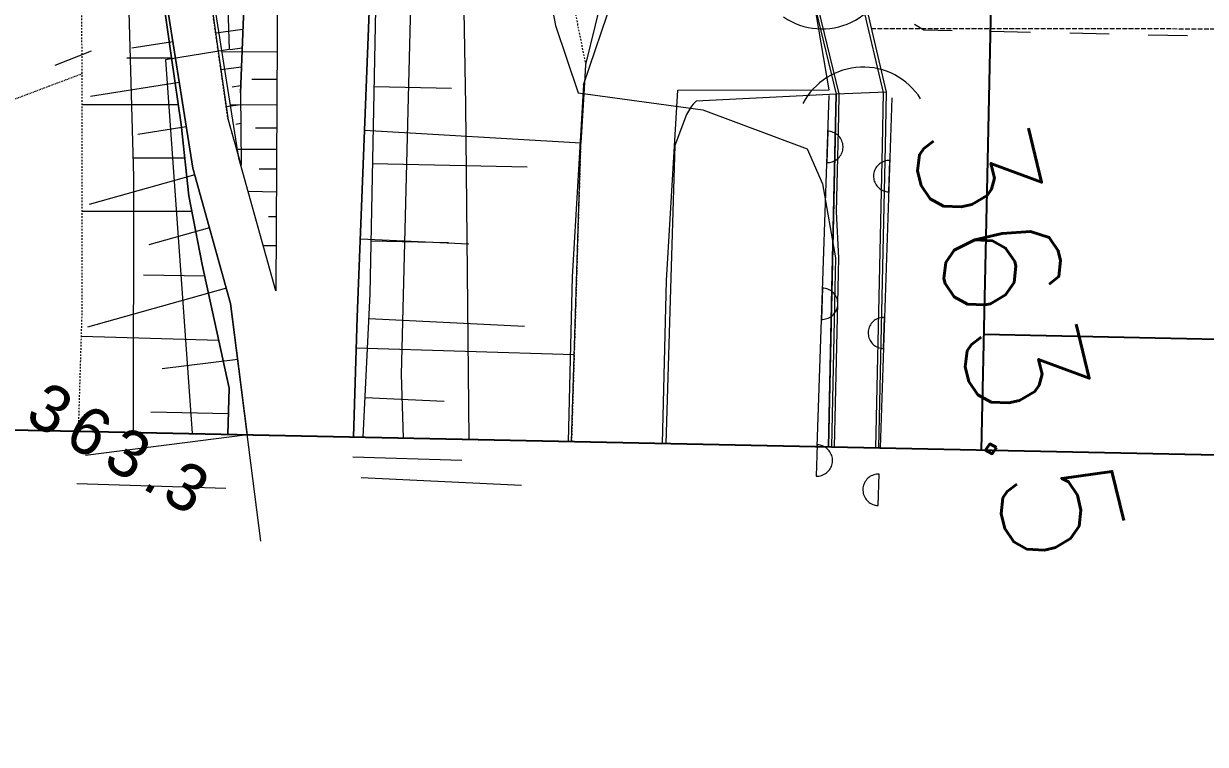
# Model space of a CAD drawing. Header units: millimetres. Extents: x 432273 to 1023813, y 170116 to 705940.
# Drawn here: x 518299 to 555929, y 196973 to 219942 of the extents above; entities that cross this region are included whole.
import ezdxf

# ---------------------------------------------------------------- set-up
doc = ezdxf.new("R2010")
doc.units = ezdxf.units.MM
doc.header["$LTSCALE"] = 100
for name, pattern in [('561019', [1, 0.5, -0.5]), ('56301', [0.5, 0.25, -0.25]), ('56302', [2, 1.5, -0.5])]:
    doc.linetypes.add(name, pattern=pattern)
doc.layers.get('Defpoints').update_dxf_attribs({"color": 153})
doc.layers.add('D-BGD', color=7, linetype='Continuous', lineweight=13)
doc.layers.add('D-BYP-STR2', color=6, linetype='Continuous', lineweight=25)
doc.styles.add('BIGFONT', font='txt', dxfattribs={"height": 0.2, "bigfont": 'BIGFONT'})
doc.styles.add('Style-WORKING', font='WORKING.shx')
doc.linetypes.add('56111', pattern='A,1.25,[30,dgnlstyle-dm500.shx,S=0.004,R=0,X=0,Y=0],1.25', length=2.5)

# ---------------------------------------------------------------- blocks, each defined once
blk = doc.blocks.new('21311212131313131')
at = {"layer": 'D-BGD', "linetype": 'Continuous'}
for p, q in [((2817681.964484616, -1432121.326170907, 363210.9803686815), (2817680.614789458, -1433371.209369228, 363213.9803685194)), ((2817678.387930927, -1434620.612375611, 363216.9803683572), (2817676.558043827, -1435871.372737312, 363218.9803682492)), ((2817675.208348655, -1437121.255935634, 363221.980368087), (2817673.858653482, -1438371.139133962, 363224.9803679248)), ((2819671.698221394, -1441673.085295056), (2819776.045280247, -1443269.260540684)), ((2817108.476673369, -1443975.006886407), (2819776.04528024, -1443269.260540697)), ((2819636.626094104, -1451314.570496916, 363499.9803530613), (2813527.800152956, -1449395.419333328, 363559.9803498183)), ((2821230.115371965, -1458254.412326665), (2821486.512955412, -1451367.355250354)), ((2828170.64038052, -1458375.481795329), (2828239.377393725, -1451434.226691495)), ((2822292.862407766, -1457978.668566624), (2822288.414384287, -1453051.267873505)), ((2827233.004449042, -1457992.596015743), (2827368.261671819, -1453039.071732039)), ((2832298.254667597, -1458132.014263667), (2832439.337325564, -1453022.073671165)), ((2824700.333671122, -1458317.829631429), (2824781.661525405, -1454857.869015954)), ((2831649.845706063, -1458418.610583286), (2831684.257162992, -1454943.645787476)), ((2819831.563020901, -1457976.506761466), (2819833.724826055, -1455515.207374612)), ((2824750.192080236, -1457967.256818587), (2824752.35388539, -1455505.957431733)), ((2829750.071147927, -1458059.488077486), (2829816.963209673, -1455542.421378583)), ((2818802.871365629, -1461084.286084379), (2818831.309835737, -1462844.113041369)), ((2819675.998067532, -1461072.051706515), (2819690.729060477, -1461878.142847503)), ((2820490.860842304, -1461062.122632973), (2820511.742505177, -1462544.203507509)), ((2821229.916422371, -1461044.895024939), (2821240.036806678, -1461734.458311677)), ((2821905.906155929, -1461038.744355023), (2821926.338235285, -1462292.571440447)), ((2822537.205515536, -1461030.929275034), (2822543.547496219, -1461581.619520543)), ((2823246.942608869, -1461921.082699015), (2823253.915908635, -1461012.86946198)), ((2824046.433496439, -1461002.108183408), (2824054.822508702, -1461257.509078894)), ((2824977.824125472, -1460987.568501225), (2824980.387702545, -1461399.385705505)), ((2834391.614169469, -1461284.464810129, 366389.9801968586), (2826844.775983864, -1462408.620985605, 366389.9801968586)), ((2831016.534383137, -1461785.299291156), (2831782.832757167, -1466924.55837038)), ((2818102.455646688, -1462198.361289484), (2818244.443023745, -1463059.919274917)), ((2818702.35592423, -1462209.298294714), (2818764.494445162, -1462586.686926814)), ((2819302.256201785, -1462220.235299951), (2819408.822908438, -1462868.231842893)), ((2819902.156479329, -1462231.17230519), (2819947.356223445, -1462497.02524919)), ((2820501.940238035, -1462223.417597735), (2820576.405545506, -1462676.216256198)), ((2821101.65754297, -1462205.002515892), (2821133.973077251, -1462363.371240181)), ((2828622.528829937, -1462139.187378232), (2828971.614997606, -1464541.964565217)), ((2826356.128069097, -1462551.530703195), (2827687.00590135, -1466951.026346089)), ((2830363.14720721, -1462402.400796518), (2830363.155698831, -1464875.415390558)), ((2832737.073478226, -1462431.932319323), (2832691.956080093, -1467178.850203895)), ((2828032.599549702, -1462756.709446202), (2827990.993687309, -1467134.169592796)), ((2824441.424864596, -1463133.605617395), (2825023.499778797, -1465048.308821899)), ((2825989.523466736, -1463251.292890476), (2825992.859022423, -1465196.355658051)), ((2822767.075903093, -1463630.652119618), (2823783.5140945, -1466980.182247646)), ((2823936.078220343, -1463700.351192027), (2824011.764632386, -1467194.192401195)), ((2821243.059542442, -1463936.387088672), (2821521.647405131, -1465468.342878076)), ((2822243.555040966, -1463960.277327423), (2822277.210276047, -1465590.933569018)), ((2818539.999775288, -1464417.497346583), (2818773.44768051, -1465719.534936829)), ((2819060.020001336, -1464446.220544141), (2819090.947812093, -1465873.223200452)), ((2819837.235446107, -1464192.821075138), (2820341.331785273, -1466999.6673484)), ((2820547.285526061, -1464201.386934879), (2820613.712725383, -1467267.803747955)), ((2818899.971570286, -1467008.63986814, 363819.9803357655), (2819378.33841131, -1468163.165743381, 363846.9803343061))]:
    blk.add_line(p, q, dxfattribs=at)
at = {"layer": 'D-BGD', "linetype": '56111'}
blk.add_line((2819671.698221394, -1441673.085295056), (2821382.641255831, -1441671.467745517), dxfattribs=at)
at = {"layer": 'D-BGD', "linetype": '56301'}
blk.add_line((2819624.366949514, -1467288.916997738), (2826364.525821398, -1484075.491872005), dxfattribs=at)
at = {"layer": 'D-BGD', "linetype": '56302', "flags": 128}
blk.add_lwpolyline([(2817650.858248121, -1442197.056984454), (2816977.341962466, -1408070.673424648), (2817686.370967783, -1370744.073590159)], dxfattribs=at)
at = {"layer": 'D-BGD', "linetype": 'Continuous', "flags": 128}
for points, elevation in [([(2721885.791144583, -1454560.067935092), (2737931.671894635, -1454189.673404934), (2752671.729954642, -1453865.968462263), (2770661.295703155, -1454526.558463263), (2788015.971175565, -1455351.463073538), (2804722.024982478, -1455663.962706095), (2820372.176870082, -1455056.410750557), (2831012.699209931, -1454732.171318877)], 363999.9803260367), ([(2831012.699209931, -1456816.56341317), (2828986.921786394, -1456921.207422727), (2805856.104447755, -1456816.057964281), (2789667.373288376, -1456972.586289988), (2771551.848026478, -1456221.380625961), (2755021.5856045, -1456031.336634432), (2738367.033817878, -1455597.686104096), (2718754.138070091, -1455890.726707837), (2696653.362107639, -1455609.575416178), (2678719.958727574, -1454702.701470364), (2663986.898837083, -1453997.362725356), (2654731.582659728, -1454083.630891588), (2639544.177015488, -1454054.137442756), (2629689.090571712, -1453517.939106476), (2623379.066122538, -1452278.690955102), (2622483.147535596, -1454621.227017923), (2605866.772913622, -1452862.090797728), (2590531.490136025, -1450422.545539666), (2574950.710660291, -1447881.667347272), (2557628.654745968, -1444666.858900669), (2542719.856069727, -1441975.130604415), (2525843.264270069, -1437890.368354854), (2509335.430229808, -1433517.261361632)], 364999.9802719873), ([(2820454.172919592, -1443169.657056914), (2819763.668380055, -1443169.001819168), (2817062.646082141, -1443883.795287466), (2813661.463764214, -1446635.59647417), (2805121.516883164, -1446223.1145149), (2796369.612130548, -1446010.389536757), (2784094.697859047, -1445752.381140642), (2763275.46045836, -1445595.932437147), (2760580.681606757, -1445410.093387887), (2750339.910147651, -1443285.590364153), (2744273.680681927, -1442373.611197012), (2740481.170606555, -1442162.55251178), (2735415.215404306, -1441909.884532677), (2728627.886862462, -1441590.422055816), (2724691.068585912, -1441493.030161789), (2719269.63743015, -1441977.172724233)], 361999.9804341352), ([(2708657.516076391, -1462224.418361211), (2731619.414899749, -1462671.450137827), (2743866.925707171, -1462896.216242276), (2759376.711372098, -1463113.592918703), (2772210.286883811, -1463319.461266391), (2786681.884168077, -1463246.664269568), (2798059.921364474, -1463025.089095973), (2806977.429204662, -1463081.083056865), (2813751.571596001, -1462889.429991819), (2818746.409602628, -1462624.349658546), (2819127.058344482, -1464636.27164563), (2831012.699209931, -1463542.836876726)], 364999.9802719873), ([(2831012.699209931, -1465412.147890413), (2822871.053732859, -1465573.196894315), (2805227.527510453, -1466435.886704314), (2804973.208468624, -1464324.396629506), (2781157.428889577, -1464874.867970027), (2766277.003642939, -1464821.900594295), (2746503.176633093, -1464929.938164564), (2728835.965077999, -1464421.876063446), (2711054.891597289, -1464315.477307745)], 363999.9803260367), ([(2719100.810733729, -1440586.247012936), (2724646.600124727, -1440091.520139202), (2728679.105733812, -1440191.133159528), (2735483.830233293, -1440512.138563792), (2740554.73466488, -1440764.095820518), (2744417.788954671, -1440979.571888602), (2749989.555590285, -1441818.09030008), (2754146.648056434, -1442645.989017111), (2760772.508715012, -1444020.516420664), (2763329.310819842, -1444198.084116678), (2784115.510632017, -1444352.40734925), (2796401.597497, -1444610.831847888), (2805172.735754515, -1444823.825618611), (2812338.555988463, -1445170.362501181), (2816960.560326776, -1442479.244368432), (2819684.075121583, -1441773.344016563), (2821382.48820722, -1441771.707335943), (2831012.699209931, -1441780.95350145)], 361999.9804341352), ([(2831012.699209931, -1443081.265823368), (2825964.47498038, -1443075.037208806), (2824986.65878173, -1443074.42214825), (2823516.429657102, -1443173.614317096), (2820905.251076536, -1443170.345775652), (2820454.172919592, -1443169.657056914)], 361999.9804341352), ([(2821533.681725815, -1444152.793622623), (2822635.097606416, -1443646.492428563), (2824986.505733119, -1443174.661738676), (2825964.321931769, -1443175.276799233), (2831012.699209931, -1443181.135554466)], 362999.9803800859), ([(2586337.575913309, -1445380.288124301), (2591770.462811495, -1446174.699662874), (2592310.597432666, -1444457.081765742), (2605362.287230992, -1446076.297536002), (2620558.377477749, -1448624.329825504), (2625893.74045366, -1449573.980150959), (2629732.19112555, -1450065.557022521), (2638268.621699369, -1450272.047159153), (2652788.491669269, -1450729.573381856), (2664931.379941924, -1451420.342813077), (2675771.047357309, -1451499.143966448), (2683597.316130464, -1451511.811611352), (2702966.235152795, -1451533.244123019), (2719894.868447195, -1451589.099333707), (2737159.107126027, -1451429.664022644), (2756824.068312981, -1452057.776011056), (2779186.268619505, -1453142.122942149), (2797791.361045333, -1453305.167124351), (2815815.409732901, -1452655.349653929), (2817769.983218384, -1452252.426510731), (2819896.061750936, -1451486.236246279), (2820356.252051633, -1447505.199176493), (2821533.681725815, -1444152.793622623)], 362999.9803800859)]:
    blk.add_lwpolyline(points, dxfattribs=dict(at, elevation=elevation))
at = {"layer": 'D-BGD', "linetype": 'Continuous', "extrusion": (0.2559770996816491, 0.001865142959238454, 0.9666810465092985), "elevation": 1069700.141865462}
blk.add_lwpolyline([(-1460112.857847264, -2620597.960436662), (-1461006.044765503, -2620590.147445543), (-1461312.394375173, -2620406.542154572)], dxfattribs=at)
at = {"layer": 'D-BGD', "linetype": 'Continuous', "flags": 128}
for points in [[(2831012.699209931, -1458410.712412995), (2827189.6609106, -1458363.321416258), (2809848.735001139, -1458046.420665818), (2792966.655455213, -1458026.311058081), (2777526.805633875, -1457793.638067641), (2760827.258333654, -1457714.988086494), (2744644.344955728, -1457511.02904853), (2726549.503343327, -1457273.903298555), (2713033.407679183, -1457117.352198409)], [(2816921.516512148, -1442386.047912301), (2819671.698221394, -1441673.085295056)], [(2819671.698221394, -1441673.085295056), (2821382.641255831, -1441671.467745517), (2831012.699209931, -1441681.128649474)], [(2817108.476673369, -1443975.006886407), (2819776.04528024, -1443269.260540697)], [(2819776.04528024, -1443269.260540697), (2820087.765448622, -1447720.751794634), (2820189.459007272, -1447814.043906141), (2820245.725642334, -1447865.367050551), (2820515.725521831, -1448017.735205623), (2821516.311621207, -1448368.266710958)], [(2819776.04528024, -1443269.260540697), (2831012.699209931, -1443281.060308246)], [(2821516.311621207, -1448368.266710958), (2831012.699209931, -1448462.244786701)], [(2813260.184974669, -1449719.75264522), (2816457.984982215, -1450698.541643312), (2818996.317874108, -1451263.871988229), (2819755.490818656, -1451295.278641242), (2821486.512955412, -1451367.355250354)], [(2831012.699209931, -1451461.690004043), (2821486.512955412, -1451367.355250354)], [(2675409.184490515, -1455844.099571599), (2688337.195203582, -1456506.3788846), (2700530.361101183, -1456832.498969466), (2713033.407679183, -1457117.352198409), (2726549.503343327, -1457273.903298555), (2744644.344955728, -1457511.02904853), (2760827.258333654, -1457714.988086494), (2777526.805633875, -1457793.638067641), (2792966.655455213, -1458026.311058081), (2809848.735001139, -1458046.420665818), (2827189.6609106, -1458363.321416258), (2831012.699209931, -1458410.712412995)], [(2639639.549729707, -1468532.393324761), (2640945.090228344, -1467363.751517128), (2642625.491325387, -1466091.371985391), (2644774.311058825, -1465171.185502923), (2648357.819017103, -1464168.831665077), (2651041.908333276, -1463776.519611526), (2654124.650706831, -1463326.55582526), (2662736.412100632, -1462075.134429203), (2665508.036006195, -1461327.168497333), (2668842.374086841, -1460538.40155154), (2671329.710013716, -1460057.760008185), (2673122.221588585, -1459896.729254214), (2675204.043072211, -1459838.215652716), (2688181.610168055, -1460503.683172099), (2700431.996388437, -1460831.486798118), (2712964.57190135, -1461116.544730183), (2726500.778233788, -1461273.844814851), (2744592.508164148, -1461510.407152389), (2760791.940336327, -1461715.428925821), (2777487.895762572, -1461794.392657926), (2792934.052168523, -1462025.957954532), (2809809.825129772, -1462047.175256067), (2820120.034054155, -1462235.14451235), (2822425.179228603, -1462164.362100896)], [(2820120.034054155, -1462235.14451235), (2809809.825129772, -1462047.175256067), (2792934.052168523, -1462025.957954532), (2777487.895762572, -1461794.392657926), (2760791.940336327, -1461715.428925821), (2744592.508164148, -1461510.407152389), (2726500.778233788, -1461273.844814851), (2712964.571901362, -1461116.54473019), (2700431.996388437, -1460831.486798118), (2688181.610168055, -1460503.683172099), (2675204.043072211, -1459838.215652716)], [(2820120.034054155, -1462235.14451235), (2822425.179228603, -1462164.362100896), (2820928.310931851, -1462618.343419554)], [(2797280.392890621, -1465871.396250341), (2804533.663529492, -1464662.912822932), (2804975.777784373, -1464627.913331942), (2811539.873503155, -1464116.065982917), (2816109.362838104, -1463411.78698492), (2818816.040306551, -1462965.718303778), (2820928.310931851, -1462618.343419554)], [(2797526.019689088, -1467351.106773607), (2804716.224481426, -1466153.700284297), (2805157.858544345, -1466119.577956677), (2811713.016188357, -1465607.397725652), (2816345.968341282, -1464893.399144875), (2819057.595039073, -1464446.619741361), (2821172.580375, -1464098.450914263), (2823444.385687358, -1463805.350154187), (2825619.644677355, -1463340.832348712), (2829538.586797894, -1462392.143306714), (2831012.699209931, -1462410.481190597)], [(2829538.586797894, -1462392.143306714), (2825619.644677355, -1463340.832348712), (2823444.385687358, -1463805.350154187), (2821172.580375, -1464098.450914263)], [(2831012.699209931, -1462410.481190597), (2829538.586797894, -1462392.143306714)], [(2821172.580375, -1464098.450914263), (2819057.595039073, -1464446.619741361), (2816345.968341282, -1464893.399144875), (2811713.016188357, -1465607.397725652), (2805157.858544345, -1466119.577956677), (2804716.224481426, -1466153.700284297), (2797526.019689088, -1467351.106773607)]]:
    blk.add_lwpolyline(points, dxfattribs=at)
at = {"layer": 'D-BGD', "linetype": '561019', "flags": 128}
for points in [[(2583497.074079784, -1440119.026824066), (2584519.837967604, -1440318.673793466), (2586730.598644165, -1440751.420465768), (2596831.847556538, -1442416.490758807), (2608916.729230169, -1445397.763337147), (2616031.560165679, -1446993.229730359), (2629734.680080442, -1448749.035234702), (2647949.134450873, -1449835.987854428), (2656575.145694572, -1450280.764156368), (2672415.518644008, -1450537.751883507), (2688831.245722634, -1450943.264315151), (2712825.628010157, -1450607.990707128), (2735988.064358688, -1450128.509340903), (2751772.162068261, -1451019.332262398), (2760521.641948942, -1451513.45928644), (2777307.823726927, -1452714.592376741), (2792439.124395952, -1452952.779923957), (2804939.850362155, -1452771.227115988), (2813316.314838955, -1452526.473612186), (2817740.020958394, -1451542.880734579), (2818996.317874108, -1451263.871988229), (2819755.490818656, -1451295.278641242), (2821486.512955412, -1451367.355250354), (2831012.699209931, -1451461.690004046)], [(2822425.179228603, -1462164.362100896), (2820928.310931851, -1462618.343419554), (2818816.040306551, -1462965.718303778), (2816109.362838104, -1463411.78698492), (2811539.873503155, -1464116.065982917), (2804975.777784373, -1464627.913331942), (2804533.663529492, -1464662.912822932), (2797280.392890621, -1465871.396250341), (2794929.657224119, -1466373.236067191), (2763607.131653211, -1466827.169741633), (2746733.295724654, -1467366.771674693), (2742012.641577385, -1467239.292220818), (2723664.804810345, -1466741.683386007), (2699883.095897912, -1466617.662962028), (2677736.026368335, -1465921.275729276), (2662349.453940202, -1465868.253832886), (2652684.606731772, -1466027.879452093), (2648752.311062243, -1466313.736211246), (2645871.462618072, -1466726.019276867), (2644164.383122792, -1467176.646905657), (2642905.584810808, -1467787.177493107), (2640393.713185576, -1469178.958383486), (2640035.919486411, -1468872.505051208), (2639639.549729707, -1468532.393324761)], [(2831012.699209931, -1467162.889594792), (2827151.061949823, -1467126.186405485), (2815800.761099516, -1467372.065795973), (2797520.767235074, -1468020.85401191), (2797521.81657814, -1467908.564664623), (2797526.019689088, -1467351.106773607)]]:
    blk.add_lwpolyline(points, dxfattribs=at)
at = {"layer": 'D-BGD', "linetype": 'Continuous', "extrusion": (-0.01209328859593352, -0.9957867602863567, 0.09089818705198505), "elevation": 1434355.498762135}
blk.add_lwpolyline([(2837147.252426365, 234068.665547155), (2848310.554389882, 233951.4996456485)], dxfattribs=at)
blk.add_lwpolyline([(2837147.252426365, 234068.665547155), (2848310.554389882, 233951.4996456485)], dxfattribs=at)
at = {"layer": 'D-BGD', "linetype": 'Continuous'}
for points, elevation in [([(2822849.98253259, -1441529.653280451), (2821850.237249489, -1441517.033421386), (2821851.287550065, -1441560.929852449), (2821856.409916601, -1441603.635369198), (2821865.124157154, -1441646.027135021), (2821877.430271726, -1441688.105149902), (2821894.288644199, -1441728.115087086), (2821913.861727303, -1441767.331081404), (2821936.629712979, -1441804.87596947), (2821962.675821754, -1441838.515232581), (2821991.833612575, -1441872.717908131), (2822023.872555064, -1441901.657603418), (2822057.749044809, -1441929.323163886), (2822094.026494252, -1441952.602907461), (2822133.101874836, -1441972.854189468), (2822173.137639305, -1441991.35114471), (2822214.697200097, -1442004.982091128), (2822256.423201897, -1442014.144000152), (2822299.589779494, -1442020.674419038), (2822343.799961503, -1442023.215992469), (2822387.696392577, -1442022.165691886), (2822430.882101257, -1442016.166161973), (2822472.793675134, -1442008.329084796), (2822515.351881962, -1441995.145806848), (2822554.88162721, -1441979.164597759), (2822594.097621525, -1441959.591514658), (2822631.642509591, -1441936.823528975), (2822665.761964633, -1441909.900256831), (2822699.484448244, -1441881.619629365), (2822728.904335473, -1441848.703523507), (2822756.089704014, -1441815.704197145), (2822779.849639516, -1441778.549584322), (2822800.100921527, -1441739.474203741), (2822818.117684835, -1441700.315602646), (2822830.871467876, -1441658.275849919), (2822840.910540272, -1441617.030040068), (2822847.440959163, -1441573.863462449), (2822849.98253259, -1441529.653280451)], 363453.9803555476), ([(2827849.502891001, -1441595.467286427), (2826848.880444527, -1441582.367235415), (2826851.288100418, -1441625.866695044), (2826855.930275012, -1441669.449375173), (2826864.644515566, -1441711.841140988), (2826876.950630137, -1441753.919155874), (2826893.80900261, -1441793.929093057), (2826913.382085714, -1441833.145087376), (2826935.272908018, -1441870.2097835), (2826962.196180165, -1441904.329238549), (2826990.476807628, -1441938.051722164), (2827023.392913475, -1441967.471609389), (2827057.269403221, -1441995.137169857), (2827093.546852663, -1442018.416913432), (2827132.622233247, -1442038.668195435), (2827171.780834343, -1442056.684958743), (2827213.820587077, -1442069.438741781), (2827255.943560308, -1442079.958006123), (2827298.232974533, -1442086.008233071), (2827342.443156541, -1442088.549806502), (2827386.339587615, -1442087.499505918), (2827429.52529631, -1442081.499975999), (2827471.917062115, -1442072.785735452), (2827513.995076986, -1442060.479620877), (2827554.401985622, -1442044.978603733), (2827593.617979936, -1442025.405520626), (2827631.162868002, -1442002.637534946), (2827665.282323044, -1441975.714262802), (2827699.004806655, -1441947.43363534), (2827728.424693884, -1441914.517529478), (2827755.610062425, -1441881.518203112), (2827779.369997927, -1441844.363590293), (2827799.621279953, -1441805.288209709), (2827816.760879873, -1441765.649416686), (2827830.391826287, -1441724.089855894), (2827840.033927239, -1441681.486690717), (2827846.961317574, -1441639.677468427), (2827849.502891001, -1441595.467286427)], 363401.9803583581), ([(2832848.146086039, -1441660.801100456), (2831848.880994866, -1441647.304078009), (2831849.931295456, -1441691.200509076), (2831855.93082538, -1441734.386217764), (2831863.767902546, -1441776.297791645), (2831876.951180505, -1441818.855998461), (2831892.452197634, -1441859.262907094), (2831912.025280753, -1441898.478901405), (2831934.793266429, -1441936.023789467), (2831961.716538576, -1441970.14324452), (2831989.997166039, -1442003.865728135), (2832022.913271901, -1442033.28561536), (2832055.912598259, -1442060.47098389), (2832093.067211089, -1442084.230919403), (2832132.142591659, -1442104.48220141), (2832171.781384696, -1442121.621801341), (2832213.340945488, -1442135.252747752), (2832255.066947274, -1442144.414656768), (2832297.753332959, -1442151.822239042), (2832341.963514952, -1442154.363812473), (2832386.340137969, -1442152.43634851), (2832429.045654722, -1442147.313981974), (2832471.43742054, -1442138.599741424), (2832513.515435411, -1442126.293626845), (2832553.525372602, -1442109.435254382), (2832592.741366917, -1442089.862171275), (2832629.806063041, -1442067.971348975), (2832664.80268147, -1442041.528268774), (2832697.648001709, -1442012.767449372), (2832727.067888923, -1441979.851343507), (2832754.733449391, -1441945.974853768), (2832778.013192981, -1441909.69740433), (2832799.141638364, -1441871.102215684), (2832816.281238284, -1441831.463422657), (2832829.912184699, -1441789.903861862), (2832839.55428565, -1441747.300696692), (2832845.604512598, -1441705.011282457), (2832848.146086039, -1441660.801100456)], 363348.9803612228), ([(2820957.255292368, -1443504.345100801), (2821957.877738857, -1443517.445151809), (2821955.950274894, -1443473.0685288), (2821950.827908372, -1443430.36301205), (2821942.113667804, -1443387.971246235), (2821929.807553233, -1443345.893231353), (2821912.949180773, -1443305.883294159), (2821893.376097655, -1443266.667299851), (2821871.485275352, -1443229.602603724), (2821844.562003219, -1443195.483148671), (2821816.281375756, -1443161.760665064), (2821783.365269895, -1443132.340777838), (2821749.488780149, -1443104.675217366), (2821713.211330706, -1443081.395473792), (2821674.135950122, -1443061.144191785), (2821634.977349041, -1443043.127428484), (2821592.540624877, -1443029.01629012), (2821550.814623076, -1443019.854381104), (2821507.648045463, -1443013.323962217), (2821464.315026843, -1443011.262580718), (2821420.418595769, -1443012.312881301), (2821376.355723701, -1443017.832219279), (2821335.321313212, -1443026.149488395), (2821292.763106384, -1443039.332766346), (2821252.356197748, -1443054.83378349), (2821213.140203433, -1443074.406866597), (2821175.595315382, -1443097.174852281), (2821141.475860325, -1443124.098124425), (2821107.7533767, -1443152.37875188), (2821078.333489485, -1443185.294857745), (2821051.148120959, -1443218.294184108), (2821027.388185442, -1443255.448796927), (2821007.136903431, -1443294.524177514), (2820989.997303511, -1443334.162970541), (2820976.366357096, -1443375.722531333), (2820967.204448059, -1443417.448533122), (2820959.79686581, -1443460.1349188), (2820957.255292368, -1443504.345100801)], 363462.9803550611), ([(2825957.255842736, -1443569.281943395), (2826956.520933895, -1443582.778965842), (2826955.47063332, -1443538.882534774), (2826949.951295338, -1443494.819662703), (2826940.756862842, -1443453.305060268), (2826928.450748271, -1443411.227045383), (2826912.949731127, -1443370.820136754), (2826893.376648009, -1443331.604142435), (2826870.608662332, -1443294.059254384), (2826843.6853902, -1443259.939799331), (2826815.404762737, -1443226.217315709), (2826782.488656875, -1443196.797428491), (2826749.489330502, -1443169.612059961), (2826712.334717687, -1443145.85212444), (2826673.259337103, -1443125.600842441), (2826633.620544065, -1443108.461242513), (2826592.060983288, -1443094.830296092), (2826550.334981487, -1443085.668387072), (2826507.648595817, -1443078.260804809), (2826463.438413809, -1443075.719231374), (2826419.061790807, -1443077.646695341), (2826376.356274054, -1443082.769061874), (2826333.964508235, -1443091.483302427), (2826291.88649335, -1443103.789416995), (2826251.876556159, -1443120.647789461), (2826211.783398486, -1443139.74068063), (2826175.595865735, -1443162.111694876), (2826140.599247291, -1443188.554775077), (2826107.753927067, -1443217.315594475), (2826078.334039853, -1443250.231700337), (2826050.66847937, -1443284.108190082), (2826027.388735795, -1443320.385639525), (2826006.260290412, -1443358.980828167), (2825989.120690492, -1443398.619621194), (2825975.489744063, -1443440.179181978), (2825965.847643111, -1443482.782347155), (2825959.317224221, -1443525.948924771), (2825957.255842736, -1443569.281943395)], 363410.9803578717), ([(2830955.89903776, -1443634.615757428), (2831955.644320876, -1443647.235616494), (2831954.594020285, -1443603.339185431), (2831949.471653749, -1443560.633668674), (2831940.757413195, -1443518.241902851), (2831928.451298624, -1443476.163887977), (2831911.592926165, -1443436.153950786), (2831892.019843061, -1443396.937956468), (2831869.251857371, -1443359.393068409), (2831843.685940539, -1443324.876641915), (2831814.047957775, -1443291.551129742), (2831782.009015286, -1443262.611434462), (2831748.132525555, -1443234.945873997), (2831711.855076098, -1443211.666130412), (2831673.259887456, -1443190.537685028), (2831632.74393106, -1443172.917893162), (2831591.184370268, -1443159.286946748), (2831549.458368468, -1443150.125037728), (2831506.291790856, -1443143.594618841), (2831462.081608847, -1443141.053045407), (2831418.185177788, -1443142.103345986), (2831375.479661035, -1443147.225712526), (2831333.087895215, -1443155.93995308), (2831291.00988033, -1443168.246067651), (2831250.999943139, -1443185.104440114), (2831211.783948839, -1443204.677523225), (2831174.239060774, -1443227.445508905), (2831140.599797659, -1443253.491617665), (2831106.397122106, -1443282.649408508), (2831077.457426819, -1443314.688350989), (2831049.79186635, -1443348.564840731), (2831026.512122776, -1443384.842290174), (2831006.260840765, -1443423.917670758), (2830987.76388553, -1443463.953435226), (2830975.010102489, -1443505.993187953), (2830964.971030077, -1443547.238997811), (2830958.440611202, -1443590.405575424), (2830955.89903776, -1443634.615757428)], 363358.9803606822)]:
    blk.add_lwpolyline(points, close=True, dxfattribs=dict(at, elevation=elevation))
at = {"layer": 'D-BGD', "linetype": '56111'}
for points in [[(2821382.641255831, -1441671.467745517), (2831012.699209931, -1441681.128649474)], [(2831012.699209931, -1443281.005163778), (2825964.168883158, -1443275.516389675), (2819776.04528024, -1443269.260540697)]]:
    blk.add_lwpolyline(points, dxfattribs=at)
at = {"layer": 'D-BGD', "linetype": 'Continuous', "extrusion": (-0.01221475653891682, -0.9973629124737154, 0.07154034207803858), "elevation": 1431243.099737956}
blk.add_lwpolyline([(2848479.360746163, 261641.9541015737), (2837281.891195551, 261759.0628019355)], dxfattribs=at)
blk.add_lwpolyline([(2848479.360746163, 261641.9541015737), (2837281.891195551, 261759.0628019355)], dxfattribs=at)
at = {"layer": 'D-BGD', "linetype": 'Continuous'}
for points in [[(2831012.699209931, -1458098.418852928, 366391.7009862124), (2826446.120985657, -1457972.240473561, 366389.9801968586), (2792271.950670828, -1458006.255874463, 366449.9801936157), (2749817.702450314, -1457463.380966479, 366559.9801876702), (2707175.538478729, -1457159.645474947, 366659.9801822653), (2673222.572116084, -1456060.713980585, 366369.9801979396), (2663631.235402868, -1455484.215868413, 366509.9801903727), (2633029.157493952, -1455615.465333578, 366339.9801995612), (2629159.910442007, -1454124.316316118, 366479.9801919942), (2624639.515458567, -1452573.114612698, 366199.980207128), (2621279.472749525, -1451588.730709837, 365789.9802292883), (2605031.106889544, -1447470.530070246, 364589.9802941475), (2593155.424376009, -1444423.654853099, 364049.9803233341), (2588049.443922694, -1442734.287964702, 363589.9803481969), (2585098.272219334, -1441586.122256585, 363159.980371438), (2583996.757804348, -1440641.100687573, 362899.9803854909), (2583734.823617419, -1440224.098942372, 363109.9803741405), (2583698.005710253, -1439770.728873498, 362839.9803887338)], [(2819752.943487202, -1448311.543809099, 363499.9803530613), (2819641.380137521, -1443496.509945102, 363489.9803536017), (2817149.030891906, -1443967.566780704, 363509.9803525208), (2813572.280065743, -1446398.667664207, 363559.9803498183), (2791054.864891009, -1445985.195753847, 363479.9803541423)], [(2831012.699209931, -1448563.355114602, 363683.7178481854), (2825826.032423754, -1448546.675210395, 363699.9803422514), (2819752.943487202, -1448311.543809099, 363499.9803530613)], [(2819636.626094104, -1451314.570496916, 363499.9803530613), (2825767.978957771, -1451547.396593893, 363699.9803422514), (2831012.699209931, -1451564.886186093, 363683.5932306256)], [(2831012.699209931, -1458098.418852928, 366391.7009862124), (2826446.120985657, -1457972.240473561, 366389.9801968586), (2792271.950670828, -1458006.255874463, 366449.9801936157)], [(2641837.197901045, -1466889.932152893, 363939.9803292796), (2643102.417584106, -1466203.114178794, 364179.9803163077), (2644732.908376701, -1465682.058079552, 364149.9803179292), (2646881.499494736, -1465068.416761084, 364379.9803054978), (2661188.48371336, -1462674.449379903, 365759.9802309097), (2663481.390686303, -1462151.212325111, 365859.9802255048), (2673056.82939162, -1459549.700657323, 366369.9801979396), (2707103.146216531, -1460665.534524984, 366659.9801822653), (2749781.228928264, -1460966.132507163, 366559.9801876702), (2792226.70551502, -1461504.205495743, 366449.9801936157), (2826410.412706658, -1460973.794062082, 366389.9801968586)], [(2673056.82939162, -1459549.700657323, 366369.9801979396), (2707103.146216531, -1460665.534524984, 366659.9801822653), (2749781.228928264, -1460966.132507163, 366559.9801876702), (2792226.70551502, -1461504.205495743, 366449.9801936157), (2826410.412706658, -1460973.794062082, 366389.9801968586)], [(2826410.412706658, -1460973.794062082, 366389.9801968586), (2822205.748727797, -1462240.324259268, 366179.980208209), (2817375.993446059, -1463107.654251564, 365689.9802346932), (2800289.817030852, -1465143.027313841, 364399.9803044169), (2797362.281878178, -1465763.460196498, 364039.9803238746), (2794626.507842205, -1466762.479469106, 363529.9803514398)], [(2796321.738466567, -1467747.513841428, 363779.9803379275), (2797778.269682797, -1467211.028468179, 364039.9803238746), (2800534.150563432, -1466633.430238659, 364399.9803044169), (2817602.783711064, -1464588.45333757, 365689.9802346932), (2822558.670685878, -1463698.969469062, 366179.980208209), (2826844.775983864, -1462408.620985605, 366389.9801968586), (2831012.699209931, -1461787.778651602, 366389.9801968586)], [(2826844.775983864, -1462408.620985605, 366389.9801968586), (2822558.670685878, -1463698.969469062, 366179.980208209), (2817602.783711064, -1464588.45333757, 365689.9802346932), (2800534.150563432, -1466633.430238659, 364399.9803044169), (2797778.269682797, -1467211.028468179, 364039.9803238746), (2796321.738466567, -1467747.513841428, 363779.9803379275)]]:
    blk.add_polyline3d(points, dxfattribs=at)
for centre, radius, start, end in [((2821056.217208844, -1442381.485890777), 2165.047515251064, 123.5132292022692, 243.5146847579298), ((2815535.44550813, -1443804.401499174), 2165.047515251066, 326.7367088676438, 86.73816442331979)]:
    blk.add_arc(centre, radius, start, end, dxfattribs=at)
at = {"layer": 'D-BYP-STR2'}
blk.add_line((2827321.139983892, -1438409.378158927), (2827336.644554853, -1414784.38324666), dxfattribs=at)
at = {"layer": 'D-BYP-STR2', "linetype": 'Continuous', "flags": 128}
blk.add_lwpolyline([(2573926.923117161, -1428882.582395911), (2597776.443613529, -1429927.411401629), (2617146.786502361, -1435488.913030267), (2639430.421679735, -1438253.328076601), (2661804.736581802, -1436594.748249173), (2681790.146493196, -1436913.869025946), (2701804.727967739, -1439026.999375105), (2721788.759695053, -1439040.119699717), (2741788.755388021, -1439053.245262623), (2761789.440173149, -1438016.371051669), (2781789.46539855, -1437984.496624231), (2801804.706432819, -1438392.627189994), (2821789.197554827, -1438405.747665167), (2831012.699209931, -1438411.80084903)], dxfattribs=at)
at = {"layer": 'Defpoints'}
blk.add_lwpolyline([(2358657.059380054, -1541785.221064806), (2831012.699209931, -1541785.221064806), (2831012.699209931, -987785.221064806), (2358657.059380054, -987785.221064806)], close=True, dxfattribs=at)
at = {"layer": 'D-BGD', "linetype": 'Continuous', "style": 'BIGFONT'}
blk.add_text('363.5', height=3749.999797314832, rotation=14.86235643054619, dxfattribs=at).set_placement((2820917.575351753, -1440952.877719386))
at = {"layer": 'D-BGD', "linetype": 'Continuous', "insert": (2830720.811756095, -1468933.335609205, 363294.9803641415), "char_height": 1499.999918925975, "attachment_point": 7, "rotation": 61.302059604400284, "line_spacing_factor": 0.7228915662650602, "style": 'Style-WORKING'}
blk.add_mtext('\\T1.284;363.3', dxfattribs=at)

msp = doc.modelspace()

# ---------------------------------------------------------------- block references
at = {"layer": 'D-BGD', "linetype": '56301', "rotation": 268.807065034117}
msp.add_blockref('21311212131313131', (2045832.052429549, 3006806.859927195, 354000.0000000001), dxfattribs=at)

doc.saveas('drawing.dxf')
